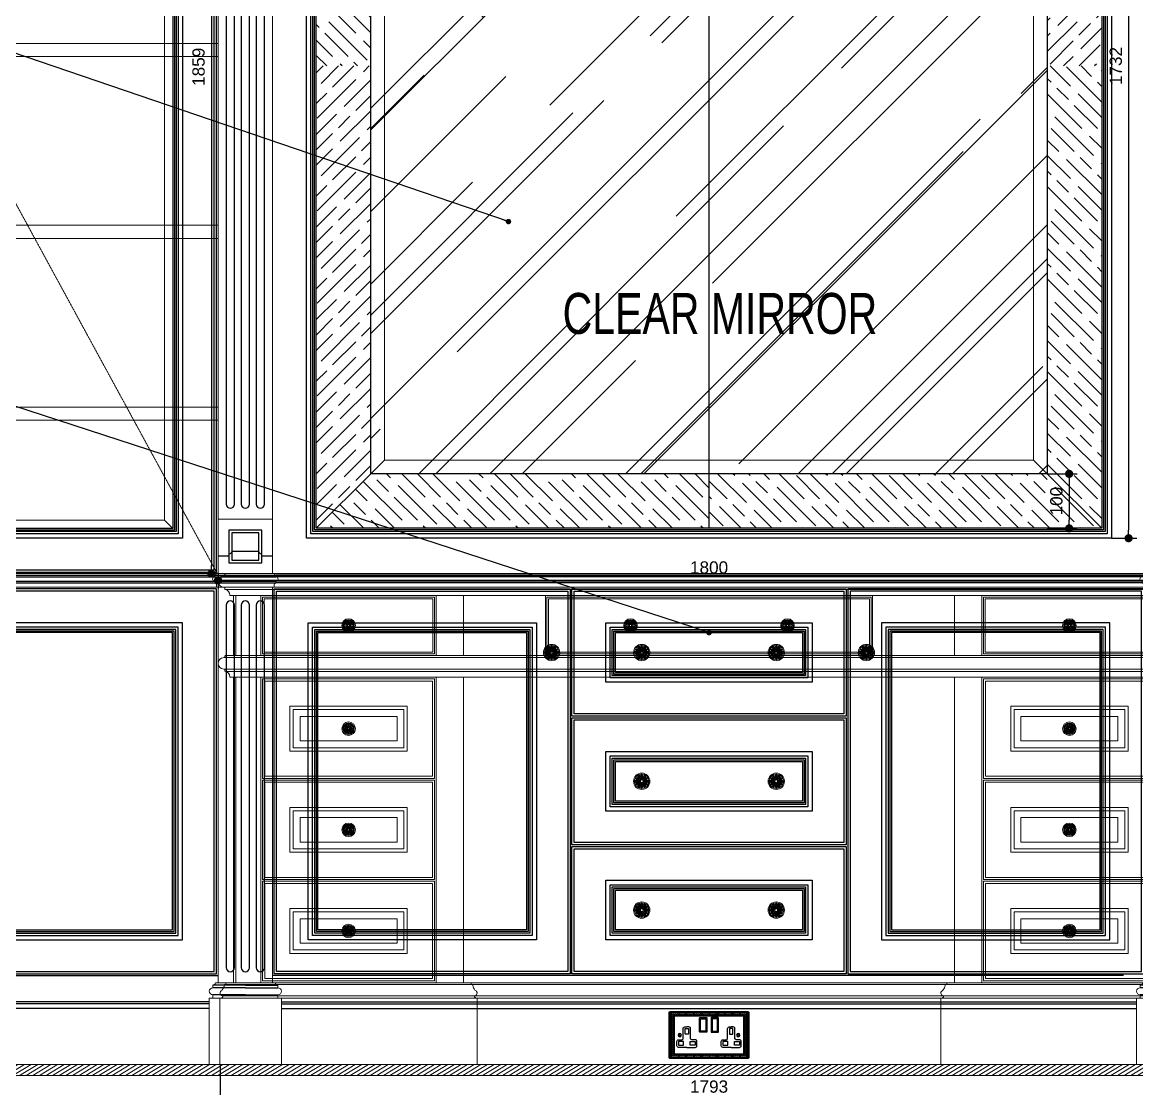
# Model space of a CAD drawing. Header units: inches. Extents: x 274057 to 444617, y 490067 to 635630.
# Drawn here: x 343790 to 345833, y 516355 to 518310 of the extents above; entities that cross this region are included whole.
import ezdxf

# ---------------------------------------------------------------- set-up
doc = ezdxf.new("R2010")
doc.units = ezdxf.units.IN
doc.header["$MEASUREMENT"] = 0
doc.linetypes.add('HIDDEN', pattern=[0.375, 0.25, -0.125])
for name, color, linetype, lineweight in [('Bronze', 40, 'Continuous', 0), ('CQ Furniture', 190, 'Continuous', 0), ('CQ Gypsum Hatch', 8, 'Continuous', 20), ('CQ Section Flooring fin.', 6, 'Continuous', 0), ('Glass', 4, 'Continuous', 0), ('WOOD-HID', 8, 'HIDDEN', 18)]:
    doc.layers.add(name, color=color, linetype=linetype, lineweight=lineweight)
for name, color, linetype in [('CQ Grg Gypsum', 41, 'Continuous'), ('CQ Sheet text', 3, 'Continuous'), ('CQ wall section', 5, 'Continuous'), ('CQ_callout', 34, 'Continuous'), ('FURNITURE', 252, 'Continuous'), ('Layer7', 8, 'Continuous'), ('WOOD', 23, 'Continuous'), ('WOOD 01', 34, 'Continuous'), ('WOOD 02', 32, 'Continuous'), ('Wood SECT', 1, 'Continuous')]:
    doc.layers.add(name, color=color, linetype=linetype)
doc.styles.add('DIM 50', font='romans.shx', dxfattribs={"width": 0.75, "height": 100})
doc.styles.get("Standard").update_dxf_attribs({"font": 'arial.ttf'})
doc.dimstyles.new('chester 15', dxfattribs={"dimscale": 0.15, "dimtxt": 150, "dimasz": 100, "dimexe": 100, "dimexo": 0, "dimgap": 80, "dimtad": 1, "dimdec": 0, "dimzin": 0, "dimdsep": 46, "dimtxsty": 'Standard', "dimblk": 'DOT', "dimcen": 100, "dimclrd": 1, "dimclre": 1, "dimclrt": 3, "dimadec": 0, "dimazin": 0, "dimtfac": 1, "dimtdec": 0, "dimtofl": 0, "dimtmove": 0, "dimatfit": 3, "dimfxl": 1, "dimtolj": 1, "dimtzin": 0, "dimlwd": -1, "dimarcsym": 0})
doc.dimstyles.get("Standard").update_dxf_attribs({"dimtxt": 0.18, "dimasz": 0.18, "dimexe": 0.18, "dimexo": 0.0625, "dimgap": 0.09, "dimtad": 0, "dimtih": 1, "dimtoh": 1, "dimdec": 4, "dimzin": 0, "dimdsep": 46, "dimtxsty": 'Standard', "dimcen": 0.09, "dimadec": 0, "dimazin": 0, "dimtfac": 1, "dimtdec": 4, "dimtofl": 0, "dimtmove": 0, "dimatfit": 3, "dimfxl": 1, "dimtolj": 1, "dimtzin": 0, "dimarcsym": 0})
pattern_1 = [(225, (328237.113, 507725.9), (-42.4264, 42.4264), [100, -20]), (225, (328237.113, 507754.185), (-42.4264, 42.4264), [60, -15, 30, -15]), (225, (328244.184, 507789.54), (-42.4264, 42.4264), [100, -20])]
pattern_2 = [(135, (2e-10, 5392.345), (42.426407, 42.426407), [100, -20]), (135, (28.284, 5392.345), (42.426407, 42.426407), [60, -15, 30, -15]), (135, (63.64, 5385.274), (42.426407, 42.426407), [100, -20])]

# ---------------------------------------------------------------- blocks, each defined once
blk = doc.blocks.new('ff15 section A and B')
at = {"layer": 'CQ Gypsum Hatch'}
h = blk.add_hatch(dxfattribs=at)
h.set_pattern_fill('ANSI31', color=256, scale=50, angle=-13.971423)
h.paths.add_polyline_path([(341657.8, 516379.3), (348220.8, 516379.3), (348220.8, 516399.3), (341657.8, 516399.3)])
at = {"layer": 'CQ Section Flooring fin.'}
for p, q in [((348877.5, 516399.3, 0), (341275.4, 516399.3, 0)), ((348877.5, 516379.3, 0), (341275.4, 516379.3, 0))]:
    blk.add_line(p, q, dxfattribs=at)
blk = doc.blocks.new('pilaster wardrobe')
at = {"layer": 'WOOD', "lineweight": 0}
blk.add_line((3399.1, -8726.1, 0), (3333.1, -8726.1, 0), dxfattribs=at)
blk.add_line((3399.1, -8726.1, 0), (3333.1, -8726.1, 0), dxfattribs=at)
at = {"layer": 'WOOD 01', "lineweight": 0, "ltscale": 500}
blk.add_line((3399.1, -8726.1, 0), (3465.1, -8726.1, 0), dxfattribs=at)
at = {"layer": 'WOOD 01', "lineweight": 0, "ltscale": 500, "elevation": 0}
blk.add_lwpolyline([(3349.1, -7847.5), (3349.1, -6067.5), (3449.1, -6067.5), (3449.1, -7847.5), (3349.1, -7847.5)], dxfattribs=at)
for points in [[(3349.1, -7947.5), (3449.1, -7947.5), (3449.1, -7847.5), (3349.1, -7847.5)], [(3349.1, -7972.5), (3449.1, -7972.5), (3449.1, -8697.5), (3349.1, -8697.5)], [(3333.1, -8726.1), (3465.1, -8726.1), (3465.1, -8847.5), (3333.1, -8847.5)]]:
    blk.add_lwpolyline(points, close=True, dxfattribs=at)
for points in [[(3349.1, -7947.5), (3346.1, -7947.5, -0.414214), (3343.1, -7950.5), (3343.1, -7953.5, 1), (3343.1, -7961.5), (3343.1, -7964.5, -0.414214), (3346.1, -7967.5), (3346.1, -7972.5), (3399.1, -7972.5)], [(3449.1, -7947.5), (3452.1, -7947.5, 0.414214), (3455.1, -7950.5), (3455.1, -7953.5, -1), (3455.1, -7961.5), (3455.1, -7964.5, 0.414214), (3452.1, -7967.5), (3452.1, -7972.5), (3399.1, -7972.5)], [(3349.1, -8697.5), (3344.1, -8697.5, -0.414214), (3339.4, -8702.2), (3339.4, -8707, 1), (3339.4, -8719.6), (3339.3, -8726.1)], [(3449.1, -8697.5), (3454.1, -8697.5, 0.414214), (3458.8, -8702.2), (3458.8, -8707, -1), (3458.8, -8719.6), (3458.9, -8726.1)]]:
    blk.add_lwpolyline(points, format="xyb", dxfattribs=at)
at = {"layer": 'WOOD 02', "color": 8, "ltscale": 100}
for p, q in [((3343.1, -7950.5, 0), (3455.1, -7950.5, 0)), ((3343.1, -7953.5, 0), (3455.1, -7953.5, 0)), ((3343.1, -7961.5, 0), (3455.1, -7961.5, 0)), ((3343.1, -7964.5, 0), (3455.1, -7964.5, 0)), ((3399.1, -8702.2, 0), (3339.4, -8702.2, 0)), ((3399.1, -8702.2, 0), (3458.8, -8702.2, 0)), ((3399.1, -8707, 0), (3339.4, -8707, 0)), ((3399.1, -8719.6, 0), (3339.4, -8719.6, 0)), ((3399.1, -8707, 0), (3458.8, -8707, 0)), ((3399.1, -8719.6, 0), (3458.8, -8719.6, 0))]:
    blk.add_line(p, q, dxfattribs=at)
at = {"layer": 'WOOD 02', "color": 8, "ltscale": 100, "elevation": 0}
for points in [[(3364.1, -6105), (3364.1, -7820, 1), (3379.1, -7820), (3379.1, -6105, 1)], [(3391.6, -6105), (3391.6, -7820, 1), (3406.6, -7820), (3406.6, -6105, 1)], [(3419.1, -6105), (3419.1, -7820, 1), (3434.1, -7820), (3434.1, -6105, 1)], [(3364.1, -8005), (3364.1, -8670, 1), (3379.1, -8670), (3379.1, -8005, 1)], [(3391.6, -8005), (3391.6, -8670, 1), (3406.6, -8670), (3406.6, -8005, 1)], [(3419.1, -8005), (3419.1, -8670, 1), (3434.1, -8670), (3434.1, -8005, 1)]]:
    blk.add_lwpolyline(points, format="xyb", close=True, dxfattribs=at)
for points in [[(3369.1, -7927.5), (3429.1, -7927.5), (3429.1, -7867.5), (3369.1, -7867.5)], [(3374.1, -7922.5), (3424.1, -7922.5), (3424.1, -7872.5), (3374.1, -7872.5)]]:
    blk.add_lwpolyline(points, close=True, dxfattribs=at)
at = {"layer": 'Wood SECT', "elevation": 0}
blk.add_lwpolyline([(3449.1, -7915.6), (3429.1, -7915.6), (3429.1, -7911.6, -0.414214), (3424.1, -7906.6), (3399.1, -7906.6), (3374.1, -7906.6, -0.414214), (3369.1, -7911.6), (3369.1, -7915.6), (3349.1, -7915.6)], format="xyb", dxfattribs=at)
blk = doc.blocks.new('EMPIREFLOW')
at = {"layer": 'Bronze', "lineweight": 0, "ltscale": 750}
for p, q in [((163745, -58403), (163656, -58249)), ((163789, -58404), (163806, -58248)), ((163823, -58404), (163806, -58248)), ((163867, -58403), (163956, -58249)), ((163684, -58508), (163506, -58508)), ((163713, -58475), (163581, -58378)), ((163730, -58444), (163581, -58378)), ((163707, -58546), (163581, -58638)), ((163724, -58575), (163581, -58638)), ((163745, -58614), (163656, -58768)), ((163788, -58606), (163806, -58768)), ((163824, -58606), (163806, -58768)), ((163867, -58614), (163956, -58768)), ((163881, -58444), (164031, -58378)), ((163888, -58575), (164031, -58638)), ((163899, -58475), (164031, -58378)), ((163905, -58546), (164031, -58638)), ((163928, -58508), (164106, -58508))]:
    blk.add_line(p, q, dxfattribs=at)
for radius in [340, 300, 60]:
    blk.add_circle((163806, -58508), radius, dxfattribs=at)
for centre, radius, start, end in [((163594, -58118), 246, 258.7832, 282.2077), ((163361, -58520), 246, 17.7923, 41.2168), ((163807, -58318), 166, 155.4346, 193.944), ((163652, -58475), 118, 37.9892, 93.1077), ((163640, -58414), 166, 46.056, 84.5654), ((163854, -58358), 118, 146.8923, 202.0108), ((163573, -58129), 246, 317.7923, 341.2168), ((163857, -58368), 102, 141.6299, 195.9864), ((163703, -58231), 105, 315.2234, 350.3888), ((164038, -58129), 246, 198.7832, 222.2077), ((163909, -58231), 105, 189.6112, 224.7766), ((163754, -58368), 102, 344.0136, 38.3701), ((163971, -58414), 166, 95.4346, 133.944), ((163758, -58358), 118, 337.9892, 33.1077), ((163960, -58475), 118, 86.8923, 142.0108), ((163805, -58318), 166, 346.056, 24.5654), ((164018, -58118), 246, 257.7923, 281.2168), ((164250, -58520), 246, 138.7832, 162.2077), ((163641, -58605), 166, 106.056, 144.5654), ((163641, -58412), 166, 215.4346, 253.944), ((163361, -58497), 246, 318.7832, 342.2077), ((163594, -58899), 246, 77.7923, 101.2168), ((163514, -58459), 105, 15.2234, 50.3888), ((163617, -58280), 105, 249.6112, 284.7766), ((163514, -58558), 105, 309.6112, 344.7766), ((163617, -58736), 105, 75.2234, 110.3888), ((163700, -58392), 118, 206.8923, 262.0108), ((163700, -58625), 118, 97.9892, 153.1077), ((163710, -58394), 102, 201.6299, 255.9777), ((163710, -58623), 102, 104.0136, 158.3701), ((163807, -58699), 166, 166.056, 204.5654), ((163659, -58483), 102, 44.0223, 98.3701), ((163659, -58534), 102, 261.6299, 315.9777), ((163652, -58542), 118, 266.8923, 322.0108), ((163640, -58603), 166, 275.4346, 313.944), ((163676, -58508), 48.7, 308.3219, 42.0117), ((163742, -58621), 48.7, 17.9883, 111.6781), ((163741, -58397), 48.7, 257.9883, 351.6781), ((163854, -58658), 118, 157.9892, 213.1077), ((163857, -58649), 102, 164.0136, 218.3701), ((163573, -58887), 246, 18.7832, 42.2077), ((163703, -58786), 105, 9.6112, 44.7766), ((163909, -58786), 105, 135.2234, 170.3888), ((164038, -58887), 246, 137.7923, 161.2168), ((163871, -58397), 48.7, 188.3219, 282.0117), ((163870, -58621), 48.7, 68.3219, 162.0117), ((163754, -58649), 102, 321.6299, 15.9864), ((163758, -58658), 118, 326.8923, 22.0108), ((163971, -58603), 166, 226.056, 264.5654), ((163960, -58542), 118, 217.9892, 273.1077), ((163953, -58483), 102, 81.6299, 135.9777), ((163953, -58534), 102, 224.0223, 278.3701), ((163935, -58508), 48.7, 137.9883, 231.6781), ((163902, -58394), 102, 284.0223, 338.3701), ((163902, -58623), 102, 21.6299, 75.9864), ((163912, -58392), 118, 277.9892, 333.1077), ((163912, -58625), 118, 26.8923, 82.0108), ((163805, -58699), 166, 335.4346, 13.944), ((164018, -58899), 246, 78.7832, 102.2077), ((163995, -58280), 105, 255.2234, 290.3888), ((163995, -58736), 105, 69.6112, 104.7766), ((164098, -58459), 105, 129.6112, 164.7766), ((164098, -58558), 105, 195.2234, 230.3888), ((163971, -58605), 166, 35.4346, 73.944), ((163971, -58412), 166, 286.056, 324.5654), ((164250, -58497), 246, 197.7923, 221.2168)]:
    blk.add_arc(centre, radius, start, end, dxfattribs=at)
for centre, major_axis, ratio, start_param, end_param in [((163745, -58403), (73, -126), 0.152208, 1.934961, 4.348282), ((163745, -58403), (-15.9, 27.7), 0.480975, 7.904841, 10.945558), ((163867, -58614), (15.9, -27.7), 0.480975, 7.904841, 10.945558), ((163867, -58614), (-73, 126), 0.152208, 1.934961, 4.348282), ((163928, -58508), (31.9, 0), 0.480975, 7.904841, 10.945558), ((163928, -58508), (-146, 0), 0.152208, 1.934961, 4.348282)]:
    blk.add_ellipse(centre, major_axis=major_axis, ratio=ratio, start_param=start_param, end_param=end_param, dxfattribs=at)
at = {"layer": 'Bronze', "lineweight": 0, "ltscale": 750, "extrusion": (0, 0, -1)}
for centre, major_axis, ratio, start_param, end_param in [((163867, -58403), (-73, -126), 0.152208, 1.934961, 4.348282), ((163684, -58508), (146, 0), 0.152208, 1.934961, 4.348282), ((163745, -58614), (73, 126), 0.152208, 1.934961, 4.348282), ((163684, -58508), (-31.9, 0), 0.480975, 7.904841, 10.945558), ((163745, -58614), (-15.9, -27.7), 0.480975, 7.904841, 10.945558), ((163867, -58403), (15.9, 27.7), 0.480975, 7.904841, 10.945558)]:
    blk.add_ellipse(centre, major_axis=major_axis, ratio=ratio, start_param=start_param, end_param=end_param, dxfattribs=at)
blk = doc.blocks.new('FF-15 Cabinet elev A Rev')
at = {"layer": 'Glass'}
h = blk.add_hatch(dxfattribs=at)
h.set_pattern_fill('AR-RROOF', color=256, scale=200, angle=45)
h.set_pattern_definition([(45, (2e-10, 5392.35), (169.70563, 452.54834), [3000, -400, 1000, -200]), (45, (117.38, 5651.15), (-329.51176, 46.66905), [600, -66, 1200, -150]), (45, (-49.5, 5583.26), (640.638744, 830.14336), [1600, -280, 800, -200])])
h.paths.add_polyline_path([(332569.3, 510722.7), (333809.3, 510722.7), (333809.3, 509227.2), (332569.3, 509227.2)])
at = {"layer": 'Layer7'}
h = blk.add_hatch(dxfattribs=at)
h.set_pattern_fill('GOST_WOOD', color=256, scale=10, angle=45)
h.set_pattern_definition([(135, (328237.113, 507725.9), (42.4264, 42.4264), [100, -20]), (135, (328265.4, 507725.9), (42.4264, 42.4264), [60, -15, 30, -15]), (135, (328300.753, 507718.83), (42.4264, 42.4264), [100, -20])])
h.paths.add_polyline_path([(332569.3, 510722.7), (332469.3, 510822.7), (332469.3, 509975), (332569.3, 509975)])
h = blk.add_hatch(dxfattribs=at)
h.set_pattern_fill('GOST_WOOD', color=256, scale=10, angle=135)
h.set_pattern_definition(pattern_1)
h.paths.add_polyline_path([(333909.3, 510822.7), (333909.3, 510822.7), (333809.3, 510722.7), (333809.3, 509975), (333909.3, 509975)])
h = blk.add_hatch(dxfattribs=at)
h.set_pattern_fill('GOST_WOOD', color=256, scale=10, angle=135)
h.set_pattern_definition(pattern_1)
h.paths.add_polyline_path([(332469.3, 509127.2), (332569.3, 509227.2), (332569.3, 509975), (332469.3, 509975)])
h = blk.add_hatch(dxfattribs=at)
h.set_pattern_fill('GOST_WOOD', color=256, scale=10, angle=45)
h.set_pattern_definition(pattern_2)
h.paths.add_polyline_path([(333909.3, 509127.2), (333809.3, 509227.2), (333809.3, 509975), (333909.3, 509975)])
h = blk.add_hatch(dxfattribs=at)
h.set_pattern_fill('GOST_WOOD', color=256, scale=10, angle=45)
h.set_pattern_definition([(135, (328237.113, 507426.95), (42.4264, 42.4264), [100, -20]), (135, (328265.4, 507426.95), (42.4264, 42.4264), [60, -15, 30, -15]), (135, (328300.753, 507419.88), (42.4264, 42.4264), [100, -20])])
h.paths.add_polyline_path([(333189.3, 509127.2), (332469.3, 509127.2), (332469.3, 509127.2), (332569.3, 509227.2), (333189.3, 509227.2)])
h = blk.add_hatch(dxfattribs=at)
h.set_pattern_fill('GOST_WOOD', color=256, scale=10, angle=45)
h.set_pattern_definition(pattern_2)
h.paths.add_polyline_path([(333909.3, 509127.2), (333189.3, 509127.2), (333189.3, 509227.2), (333809.3, 509227.2)])
at = {"color": 8}
for p, q in [((331280.7, 509041.1, 0), (332283.6, 509041.1, 0)), ((331280.9, 509038.1, 0), (332283.3, 509038.1, 0)), ((331280.9, 509030.1, 0), (332283.3, 509030.1, 0)), ((331280.9, 509027.1, 0), (332283.3, 509027.1, 0)), ((333983.6, 509041.1, 0), (332395, 509041.1, 0)), ((333983.3, 509038.1, 0), (332395.3, 509038.1, 0)), ((333983.3, 509030.1, 0), (332395.3, 509030.1, 0)), ((333983.3, 509027.1, 0), (332395.3, 509027.1, 0))]:
    blk.add_line(p, q, dxfattribs=at)
at = {"layer": 'Glass'}
for p, q in [((332594.3, 509252.2, 0), (332569.3, 509227.2, 0)), ((333784.3, 509252.2, 0), (333809.3, 509227.2, 0)), ((332191.3, 509142.1, 0), (332206.3, 509127.1, 0))]:
    blk.add_line(p, q, dxfattribs=at)
at = {"layer": 'Glass', "elevation": 0}
for points in [[(331878.6, 510804.7), (332191.3, 510804.7), (332191.3, 509142.1), (331878.6, 509142.1)], [(332594.3, 510697.7), (333784.3, 510697.7), (333784.3, 509252.2), (332594.3, 509252.2)]]:
    blk.add_lwpolyline(points, close=True, dxfattribs=at)
at = {"layer": 'WOOD', "color": 8}
for p, q in [((333189.3, 510822.7, 0), (333189.3, 509127.2, 0)), ((332569.3, 509227.2, 0), (332469.3, 509127.2, 0)), ((333809.3, 509227.2, 0), (333909.3, 509127.2, 0))]:
    blk.add_line(p, q, dxfattribs=at)
at = {"layer": 'WOOD 01', "lineweight": 0}
for p, q in [((331277.9, 509044.1, 0), (332286.3, 509044.1, 0)), ((333986.3, 509044.1, 0), (332392.3, 509044.1, 0)), ((331277.9, 509019.1, 0), (332286.3, 509019.1, 0)), ((333986.3, 509019.1, 0), (332392.3, 509019.1, 0))]:
    blk.add_line(p, q, dxfattribs=at)
at = {"layer": 'WOOD 01'}
for p, q in [((331274.9, 508307.6, 0), (332289.3, 508307.6, 0)), ((333949.3, 508307.6, 0), (332389.3, 508307.6, 0))]:
    blk.add_line(p, q, dxfattribs=at)
at = {"layer": 'WOOD 01', "ltscale": 1000}
for p, q in [((332273.3, 508259.1, 0), (331290.9, 508259.1, -0.1)), ((332273.3, 508255.1, 0), (331290.9, 508255.1, -0.1)), ((332405.3, 508259.1, 0), (333973.3, 508259.1, -0.1)), ((332405.3, 508255.1, 0), (333973.3, 508255.1, -0.1)), ((332273.3, 508247, 0), (331290.9, 508247, -0.1)), ((332405.3, 508247, 0), (333973.3, 508247, -0.1))]:
    blk.add_line(p, q, dxfattribs=at)
at = {"layer": 'WOOD 01', "elevation": 0}
for points in [[(332286.3, 510899.7), (331783.6, 510899.7), (331783.6, 509047.1), (332286.3, 509047.1)], [(332282.3, 510895.7), (331787.6, 510895.7), (331787.6, 509051.1), (332282.3, 509051.1)], [(331845.6, 510837.7), (332224.3, 510837.7), (332224.3, 509109.1), (331845.6, 509109.1)], [(331853.6, 510829.7), (332216.3, 510829.7), (332216.3, 509117.1), (331853.6, 509117.1)], [(331857.6, 510825.7), (332212.3, 510825.7), (332212.3, 509121.1), (331857.6, 509121.1)], [(331860.6, 510822.7), (332209.3, 510822.7), (332209.3, 509124.1), (331860.6, 509124.1)], [(332451.3, 510840.7), (333927.3, 510840.7), (333927.3, 509109.2), (332451.3, 509109.2)], [(332459.3, 510832.7), (333919.3, 510832.7), (333919.3, 509117.2), (332459.3, 509117.2)], [(332463.3, 510828.7), (333915.3, 510828.7), (333915.3, 509121.2), (332463.3, 509121.2)], [(332466.3, 510825.7), (333912.3, 510825.7), (333912.3, 509124.2), (332466.3, 509124.2)], [(332469.3, 510822.7), (333909.3, 510822.7), (333909.3, 509127.2), (332469.3, 509127.2)], [(331863.6, 510819.7), (332206.3, 510819.7), (332206.3, 509127.1), (331863.6, 509127.1)], [(332569.3, 510722.7), (333809.3, 510722.7), (333809.3, 509227.2), (332569.3, 509227.2)], [(332286.3, 509016.1), (331783.6, 509016.1), (331783.6, 508310.6), (332286.3, 508310.6)], [(332282.2, 509012), (331787.7, 509012), (331787.7, 508314.7), (332282.2, 508314.7)], [(332392.3, 509016.1), (332935, 509016.1), (332935, 508310.6), (332392.3, 508310.6)], [(332396.4, 509012), (332930.8, 509012), (332930.8, 508314.7), (332396.4, 508314.7)], [(332938, 509016.1), (333440.6, 509016.1), (333440.6, 508782.9), (332938, 508782.9)], [(332942.1, 509012), (333436.5, 509012), (333436.5, 508787.1), (332942.1, 508787.1)], [(333986.3, 509016.1), (333443.6, 509016.1), (333443.6, 508310.6), (333986.3, 508310.6)], [(333982.2, 509012), (333447.8, 509012), (333447.8, 508314.7), (333982.2, 508314.7)], [(332224.3, 508954.1), (331845.6, 508954.1), (331845.6, 508372.6), (332224.3, 508372.6)], [(332216.3, 508946.1), (331853.6, 508946.1), (331853.6, 508380.6), (332216.3, 508380.6)], [(332212.1, 508941.9), (331857.8, 508941.9), (331857.8, 508384.8), (332212.1, 508384.8)], [(332454.3, 508954.1), (332873, 508954.1), (332873, 508372.6), (332454.3, 508372.6)], [(332462.3, 508946.1), (332865, 508946.1), (332865, 508380.6), (332462.3, 508380.6)], [(332466.5, 508941.9), (332860.8, 508941.9), (332860.8, 508384.8), (332466.5, 508384.8)], [(333000, 508954.1), (333378.6, 508954.1), (333378.6, 508844.9), (333000, 508844.9)], [(333008, 508946.1), (333370.6, 508946.1), (333370.6, 508852.9), (333008, 508852.9)], [(333012.1, 508941.9), (333366.5, 508941.9), (333366.5, 508857.1), (333012.1, 508857.1)], [(333924.3, 508954.1), (333505.6, 508954.1), (333505.6, 508372.6), (333924.3, 508372.6)], [(333916.3, 508946.1), (333513.6, 508946.1), (333513.6, 508380.6), (333916.3, 508380.6)], [(333912.1, 508941.9), (333517.8, 508941.9), (333517.8, 508384.8), (333912.1, 508384.8)], [(332209.1, 508938.9), (331860.8, 508938.9), (331860.8, 508387.8), (332209.1, 508387.8)], [(332206.1, 508935.9), (331863.8, 508935.9), (331863.8, 508390.8), (332206.1, 508390.8)], [(332469.5, 508938.9), (332857.8, 508938.9), (332857.8, 508387.8), (332469.5, 508387.8)], [(332472.5, 508935.9), (332854.8, 508935.9), (332854.8, 508390.8), (332472.5, 508390.8)], [(333015.1, 508938.9), (333363.5, 508938.9), (333363.5, 508860.1), (333015.1, 508860.1)], [(333018.1, 508935.9), (333360.5, 508935.9), (333360.5, 508863.1), (333018.1, 508863.1)], [(333909.1, 508938.9), (333520.8, 508938.9), (333520.8, 508387.8), (333909.1, 508387.8)], [(333906.1, 508935.9), (333523.8, 508935.9), (333523.8, 508390.8), (333906.1, 508390.8)], [(332938, 508779.9), (333440.6, 508779.9), (333440.6, 508546.8), (332938, 508546.8)], [(332942.1, 508775.8), (333436.5, 508775.8), (333436.5, 508550.9), (332942.1, 508550.9)], [(333000, 508717.9), (333378.6, 508717.9), (333378.6, 508608.8), (333000, 508608.8)], [(333008, 508709.9), (333370.6, 508709.9), (333370.6, 508616.8), (333008, 508616.8)], [(333012.1, 508705.8), (333366.5, 508705.8), (333366.5, 508621), (333012.1, 508621)], [(333015.1, 508702.8), (333363.5, 508702.8), (333363.5, 508624), (333015.1, 508624)], [(333018.1, 508699.8), (333360.5, 508699.8), (333360.5, 508627), (333018.1, 508627)], [(332938, 508543.8), (333440.6, 508543.8), (333440.6, 508310.6), (332938, 508310.6)], [(332942.1, 508539.7), (333436.5, 508539.7), (333436.5, 508314.7), (332942.1, 508314.7)], [(333000, 508481.8), (333378.6, 508481.8), (333378.6, 508372.6), (333000, 508372.6)], [(333008, 508473.8), (333370.6, 508473.8), (333370.6, 508380.6), (333008, 508380.6)], [(333012.1, 508469.6), (333366.5, 508469.6), (333366.5, 508384.8), (333012.1, 508384.8)], [(333015.1, 508466.6), (333363.5, 508466.6), (333363.5, 508387.8), (333015.1, 508387.8)], [(333018.1, 508463.6), (333360.5, 508463.6), (333360.5, 508390.8), (333018.1, 508390.8)]]:
    blk.add_lwpolyline(points, close=True, dxfattribs=at)
at = {"layer": 'WOOD-HID', "lineweight": 0}
blk.add_line((331277.9, 510899.7, 0), (332286.3, 509047.1, 0), dxfattribs=at)
for points, elevation in [([(331274.9, 510016.1), (332289.3, 510016.1), (332289.3, 509992.1), (331274.9, 509992.1)], 0.1), ([(331274.9, 509682.8), (332289.3, 509682.8), (332289.3, 509658.8), (331274.9, 509658.8)], 0), ([(331274.9, 509349.4), (332289.3, 509349.4), (332289.3, 509325.4), (331274.9, 509325.4)], 0)]:
    blk.add_lwpolyline(points, close=True, dxfattribs=dict(at, elevation=elevation))
at = {"layer": 'FURNITURE', "lineweight": 0, "yscale": 0.0441, "zscale": 0.0441}
for p, xscale in [((340124.7, 511479.7, 0), -0.0441), ((340289.8, 511479.7, 0), -0.0441), ((326088.8, 511479.7, 0), 0.0441), ((326254, 511479.7, 0), 0.0441), ((340289.8, 511243.6, 0), -0.0441), ((326088.8, 511243.6, 0), 0.0441), ((340289.8, 511007.4, 0), -0.0441), ((326088.8, 511007.4, 0), 0.0441)]:
    blk.add_blockref('EMPIREFLOW', p, dxfattribs=dict(at, xscale=xscale))
at = {"layer": 'WOOD', "color": 0, "yscale": 0.9999857733061659, "zscale": 0.9999857733061659}
for p, xscale in [((328940.3, 516991.5, 0), 0.9999857733061659), ((337438.3, 516991.5, 0), -0.9999857733061659)]:
    blk.add_blockref('pilaster wardrobe', p, dxfattribs=dict(at, xscale=xscale))
at = {"layer": 'CQ Sheet text', "ltscale": 500, "insert": (332898, 509558.7, 0), "char_height": 75, "width": 622.714, "attachment_point": 1, "style": 'DIM 50'}
blk.add_mtext('\\pxqc;{\\fCityBlueprint|b0|i0|c0|p0;CLEAR MIRROR}', dxfattribs=at)
blk = doc.blocks.new('Wandsworth double socket')
at = {"layer": 'Layer7', "color": 1}
for p, q in [((4826.8, 1707.7), (4831.8, 1711)), ((4938.2, 1711.8), (4935, 1706.7))]:
    blk.add_line(p, q, dxfattribs=at)
for points in [[(4812, 1666.4), (4954, 1666.4, 0.414214), (4956, 1668.4), (4956, 1750.4, 0.414214), (4954, 1752.4), (4812, 1752.4, 0.414214), (4810, 1750.4), (4810, 1668.4, 0.414214)], [(4819, 1745.9), (4947, 1745.9, -0.414214), (4949, 1743.9), (4949, 1674.9, -0.414214), (4947, 1672.9), (4819, 1672.9, -0.414214), (4817, 1674.9), (4817, 1743.9, -0.414214)], [(4866.7, 1741.4), (4878.1, 1741.4, -0.414214), (4879.1, 1740.4), (4879.1, 1715.6, -0.414214), (4878.1, 1714.6), (4866.7, 1714.6, -0.414214), (4865.7, 1715.6), (4865.7, 1740.4, -0.414214)], [(4899.3, 1741.4), (4887.8, 1741.4, 0.414214), (4886.8, 1740.4), (4886.8, 1715.6, 0.414214), (4887.8, 1714.6), (4899.3, 1714.6, 0.414214), (4900.3, 1715.6), (4900.3, 1740.4, 0.414214)]]:
    blk.add_lwpolyline(points, format="xyb", close=True, dxfattribs=at)
for points in [[(4812, 1668.4), (4954, 1668.4), (4954, 1750.4), (4812, 1750.4)], [(4819, 1743.9), (4947, 1743.9), (4947, 1674.9), (4819, 1674.9)], [(4867.7, 1739.4), (4877.1, 1739.4), (4877.1, 1716.6), (4867.7, 1716.6)], [(4898.3, 1739.4), (4888.8, 1739.4), (4888.8, 1716.6), (4898.3, 1716.6)], [(4839.1, 1721.7), (4845.6, 1721.7), (4845.6, 1711.2), (4839.1, 1711.2)], [(4926.9, 1721.7), (4920.3, 1721.7), (4920.3, 1711.2), (4926.9, 1711.2)], [(4827.2, 1697.6), (4827.2, 1691), (4836.1, 1691), (4836.1, 1697.6)], [(4857.4, 1697.6), (4857.4, 1691), (4848.6, 1691), (4848.6, 1697.6)], [(4908.5, 1697.6), (4908.5, 1691), (4917.4, 1691), (4917.4, 1697.6)], [(4938.7, 1697.6), (4938.7, 1691), (4929.8, 1691), (4929.8, 1697.6)]]:
    blk.add_lwpolyline(points, close=True, dxfattribs=at)
for points in [[(4842.3, 1686.7), (4827.1, 1686.7, -0.414214), (4824.1, 1689.7), (4824.1, 1697.7, -0.414214), (4827.1, 1700.7), (4832.6, 1700.7, 0.414214), (4835.6, 1703.7), (4835.6, 1721.4, -0.414214), (4838.6, 1724.4), (4842.3, 1724.4)], [(4842.3, 1686.7), (4857.6, 1686.7, 0.414214), (4860.6, 1689.7), (4860.6, 1697.7, 0.414214), (4857.6, 1700.7), (4852, 1700.7, -0.414214), (4849, 1703.7), (4849, 1721.4, 0.414214), (4846, 1724.4), (4842.3, 1724.4)], [(4923.6, 1686.7), (4908.3, 1686.7, -0.414214), (4905.3, 1689.7), (4905.3, 1697.7, -0.414214), (4908.3, 1700.7), (4913.9, 1700.7, 0.414214), (4916.9, 1703.7), (4916.9, 1721.4, -0.414214), (4919.9, 1724.4), (4923.6, 1724.4)], [(4923.6, 1686.7), (4938.8, 1686.7, 0.414214), (4941.8, 1689.7), (4941.8, 1697.7, 0.414214), (4938.8, 1700.7), (4933.3, 1700.7, -0.414214), (4930.3, 1703.7), (4930.3, 1721.4, 0.414214), (4927.3, 1724.4), (4923.6, 1724.4)]]:
    blk.add_lwpolyline(points, format="xyb", dxfattribs=at)
for centre, radius in [((4814.5, 1748.1), 1.74), ((4814.5, 1744.6), 1.74), ((4814.5, 1741.1), 1.74), ((4814.5, 1737.6), 1.74), ((4818, 1748.1), 1.74), ((4821.5, 1748.1), 1.74), ((4825, 1748.1), 1.74), ((4828.5, 1748.1), 1.74), ((4832, 1748.1), 1.74), ((4835.5, 1748.1), 1.74), ((4839, 1748.1), 1.74), ((4842.6, 1748.1), 1.74), ((4846.1, 1748.1), 1.74), ((4849.6, 1748.1), 1.74), ((4853.1, 1748.1), 1.74), ((4856.6, 1748.1), 1.74), ((4860.1, 1748.1), 1.74), ((4863.6, 1748.1), 1.74), ((4867.1, 1748.1), 1.74), ((4870.7, 1748.1), 1.74), ((4874.2, 1748.1), 1.74), ((4877.7, 1748.1), 1.74), ((4881.2, 1748.1), 1.74), ((4884.7, 1748.1), 1.74), ((4888.2, 1748.1), 1.74), ((4891.7, 1748.1), 1.74), ((4895.3, 1748.1), 1.74), ((4898.8, 1748.1), 1.74), ((4902.3, 1748.1), 1.74), ((4905.8, 1748.1), 1.74), ((4909.3, 1748.1), 1.74), ((4912.8, 1748.1), 1.74), ((4916.3, 1748.1), 1.74), ((4919.8, 1748.1), 1.74), ((4923.4, 1748.1), 1.74), ((4926.9, 1748.1), 1.74), ((4930.4, 1748.1), 1.74), ((4933.9, 1748.1), 1.74), ((4937.4, 1748.1), 1.74), ((4940.9, 1748.1), 1.74), ((4944.4, 1748.1), 1.74), ((4947.9, 1748.1), 1.74), ((4951.5, 1748.1), 1.74), ((4951.5, 1744.6), 1.74), ((4951.5, 1741.1), 1.74), ((4951.5, 1737.6), 1.74), ((4814.5, 1734.1), 1.74), ((4814.5, 1730.5), 1.74), ((4814.5, 1727), 1.74), ((4814.5, 1723.5), 1.74), ((4814.5, 1720), 1.74), ((4814.5, 1716.5), 1.74), ((4951.5, 1734.1), 1.74), ((4951.5, 1730.5), 1.74), ((4951.5, 1727), 1.74), ((4951.5, 1723.5), 1.74), ((4951.5, 1720), 1.74), ((4951.5, 1716.5), 1.74), ((4814.5, 1713), 1.74), ((4814.5, 1709.5), 1.74), ((4814.5, 1706), 1.74), ((4814.5, 1702.4), 1.74), ((4814.5, 1698.9), 1.74), ((4814.5, 1695.4), 1.74), ((4829.3, 1709.4), 3), ((4936.7, 1709.4), 3), ((4951.5, 1713), 1.74), ((4951.5, 1709.5), 1.74), ((4951.5, 1706), 1.74), ((4951.5, 1702.4), 1.74), ((4951.5, 1698.9), 1.74), ((4951.5, 1695.4), 1.74), ((4814.5, 1691.9), 1.74), ((4814.5, 1688.4), 1.74), ((4814.5, 1684.9), 1.74), ((4814.5, 1681.4), 1.74), ((4814.5, 1677.9), 1.74), ((4814.5, 1674.3), 1.74), ((4951.5, 1691.9), 1.74), ((4951.5, 1688.4), 1.74), ((4951.5, 1684.9), 1.74), ((4951.5, 1681.4), 1.74), ((4951.5, 1677.9), 1.74), ((4951.5, 1674.3), 1.74), ((4814.5, 1670.6), 1.74), ((4818, 1670.6), 1.74), ((4821.5, 1670.6), 1.74), ((4825, 1670.6), 1.74), ((4828.5, 1670.6), 1.74), ((4832, 1670.6), 1.74), ((4835.5, 1670.6), 1.74), ((4839, 1670.6), 1.74), ((4842.6, 1670.6), 1.74), ((4846.1, 1670.6), 1.74), ((4849.6, 1670.6), 1.74), ((4853.1, 1670.6), 1.74), ((4856.6, 1670.6), 1.74), ((4860.1, 1670.6), 1.74), ((4863.6, 1670.6), 1.74), ((4867.1, 1670.6), 1.74), ((4870.7, 1670.6), 1.74), ((4874.2, 1670.6), 1.74), ((4877.7, 1670.6), 1.74), ((4881.2, 1670.6), 1.74), ((4884.7, 1670.6), 1.74), ((4888.2, 1670.6), 1.74), ((4891.7, 1670.6), 1.74), ((4895.3, 1670.6), 1.74), ((4898.8, 1670.6), 1.74), ((4902.3, 1670.6), 1.74), ((4905.8, 1670.6), 1.74), ((4909.3, 1670.6), 1.74), ((4912.8, 1670.6), 1.74), ((4916.3, 1670.6), 1.74), ((4919.8, 1670.6), 1.74), ((4923.4, 1670.6), 1.74), ((4926.9, 1670.6), 1.74), ((4930.4, 1670.6), 1.74), ((4933.9, 1670.6), 1.74), ((4937.4, 1670.6), 1.74), ((4940.9, 1670.6), 1.74), ((4944.4, 1670.6), 1.74), ((4947.9, 1670.6), 1.74), ((4951.5, 1670.6), 1.74)]:
    blk.add_circle(centre, radius, dxfattribs=at)
blk = doc.blocks.new('bouton1')
at = {"color": 40, "lineweight": 0}
for radius in [19, 16, 2.5]:
    blk.add_circle((10930.9, -820.2), radius, dxfattribs=at)
for centre, start, end in [((10931.7, -803.3), 208.4037, 259.5963), ((10915.1, -826.1), 28.4037, 79.5963), ((10936.8, -804.4), 190.4037, 241.5963), ((10914, -821), 10.4037, 61.5963), ((10941.4, -807), 172.4037, 223.5963), ((10914.6, -815.7), 352.4037, 43.5963), ((10945, -810.9), 154.4037, 205.5963), ((10916.8, -810.9), 334.4037, 25.5963), ((10947.1, -815.7), 136.4037, 187.5963), ((10920.3, -807), 316.4037, 7.5963), ((10947.7, -821), 118.4037, 169.5963), ((10924.9, -804.4), 298.4037, 349.5963), ((10946.6, -826.1), 100.4037, 151.5963), ((10930.1, -803.3), 280.4037, 331.5963), ((10921.6, -834.3), 64.4037, 115.5963), ((10921.6, -806.1), 244.4037, 295.5963), ((10917.7, -830.7), 46.4037, 97.5963), ((10926.4, -803.9), 226.4037, 277.5963), ((10926.4, -836.4), 82.4037, 133.5963), ((10917.7, -809.6), 262.4037, 313.5963), ((10915.1, -814.2), 280.4037, 331.5963), ((10931.7, -837), 100.4037, 151.5963), ((10914, -819.4), 298.4037, 349.5963), ((10936.8, -835.9), 118.4037, 169.5963), ((10941.4, -833.3), 136.4037, 187.5963), ((10914.6, -824.6), 316.4037, 7.5963), ((10945, -829.4), 154.4037, 205.5963), ((10916.8, -829.4), 334.4037, 25.5963), ((10947.1, -824.6), 172.4037, 223.5963), ((10920.3, -833.3), 352.4037, 43.5963), ((10924.9, -835.9), 10.4037, 61.5963), ((10947.7, -819.4), 190.4037, 241.5963), ((10930.1, -837), 28.4037, 79.5963), ((10946.6, -814.2), 208.4037, 259.5963), ((10944, -830.7), 82.4037, 133.5963), ((10935.3, -803.9), 262.4037, 313.5963), ((10935.3, -836.4), 46.4037, 97.5963), ((10944, -809.6), 226.4037, 277.5963), ((10940.1, -834.3), 64.4037, 115.5963), ((10940.1, -806.1), 244.4037, 295.5963)]:
    blk.add_arc(centre, 15.6, start, end, dxfattribs=at)
blk = doc.blocks.new('Desk classic front')
at = {"color": 0, "lineweight": 0, "ltscale": 100}
for p, q in [((325069.5, 504709.5, 0), (325069.5, 504599.5, 0)), ((326804.3, 504709.5, 0), (326804.3, 504599.5, 0)), ((325069.5, 504559.5, 0), (325069.5, 503999.5, 0)), ((326804.3, 504559.5, 0), (326804.3, 503999.5, 0)), ((325486.9, 503999.5, 0), (325065.5, 503999.5, 0)), ((326386.9, 503999.5, 0), (326808.3, 503999.5, 0)), ((325500.9, 503996.5, 0), (325051.5, 503996.5, 0)), ((326372.9, 503996.5, 0), (326822.3, 503996.5, 0)), ((325511.9, 503970.9, 0), (325040.5, 503970.9, 0)), ((325507.1, 503975.6, 0), (325046.1, 503975.6, 0)), ((326361.9, 503970.9, 0), (326833.3, 503970.9, 0)), ((326366.7, 503975.6, 0), (326827.7, 503975.6, 0))]:
    blk.add_line(p, q, dxfattribs=at)
at = {"color": 8, "lineweight": 0, "ltscale": 100}
for p, q in [((325936.9, 503999.5, 0), (325500.9, 503999.5, 0)), ((325936.9, 503999.5, 0), (326372.9, 503999.5, 0)), ((325936.9, 503996.5, 0), (325503.6, 503996.5, 0)), ((325936.9, 503996.5, 0), (326370.2, 503996.5, 0)), ((325936.9, 503975.6, 0), (325507.1, 503975.6, 0)), ((325936.9, 503970.9, 0), (325511.9, 503970.9, 0)), ((325936.9, 503975.6, 0), (326366.7, 503975.6, 0)), ((325936.9, 503970.9, 0), (326361.9, 503970.9, 0)), ((325936.9, 503849.5, 0), (325511.9, 503849.5, 0)), ((325936.9, 503849.5, 0), (326361.9, 503849.5, 0))]:
    blk.add_line(p, q, dxfattribs=at)
at = {"color": 0, "lineweight": 0, "ltscale": 100, "elevation": 0}
for points in [[(325065.5, 504749.5), (325051.4, 504749.5, 0.414214), (325049.4, 504747.5), (325049.4, 504745.5), (325047.4, 504745.5, 1), (325047.4, 504724.5), (325049.4, 504724.5), (325049.4, 504721.4, 0.373903), (325050.3, 504720.4, -0.335901), (325058.4, 504710.5, 0.451555), (325059.4, 504709.5), (325065.5, 504709.5)], [(326808.3, 504749.5), (326822.4, 504749.5, -0.414214), (326824.4, 504747.5), (326824.4, 504745.5), (326826.4, 504745.5, -1), (326826.4, 504724.5), (326824.4, 504724.5), (326824.4, 504721.4, -0.373903), (326823.6, 504720.4, 0.335901), (326815.5, 504710.5, -0.451555), (326814.5, 504709.5), (326808.3, 504709.5)], [(325065.5, 504599.5), (325051.4, 504599.5, 0.414214), (325049.4, 504597.5), (325049.4, 504595.5), (325047.4, 504595.5, 1), (325047.4, 504574.5), (325049.4, 504574.5), (325049.4, 504571.4, 0.373903), (325050.3, 504570.4, -0.335901), (325058.4, 504560.5, 0.451555), (325059.4, 504559.5), (325065.5, 504559.5)], [(326808.3, 504599.5), (326822.4, 504599.5, -0.414214), (326824.4, 504597.5), (326824.4, 504595.5), (326826.4, 504595.5, -1), (326826.4, 504574.5), (326824.4, 504574.5), (326824.4, 504571.4, -0.373903), (326823.6, 504570.4, 0.335901), (326815.5, 504560.5, -0.451555), (326814.5, 504559.5), (326808.3, 504559.5)], [(325065.5, 503999.5), (325051.5, 503999.5), (325051.5, 503996.5), (325048.5, 503996.5, -0.143021), (325046, 503988.1, -0.080702), (325042.7, 503984.4, 0.808897), (325046.1, 503975.7, -0.367577), (325040.5, 503970.9), (325040.5, 503849.5), (325065.5, 503849.5), (325486.9, 503849.5), (325511.9, 503849.5), (325511.9, 503970.9, -0.367577), (325506.3, 503975.7, 0.808897), (325509.8, 503984.4, -0.080702), (325506.4, 503988.1, -0.143021), (325503.9, 503996.5), (325500.9, 503996.5), (325500.9, 503999.5), (325486.9, 503999.5)], [(326808.3, 503999.5), (326822.3, 503999.5), (326822.3, 503996.5), (326825.3, 503996.5, 0.143021), (326827.8, 503988.1, 0.080702), (326831.2, 503984.4, -0.808897), (326827.7, 503975.7, 0.367577), (326833.3, 503970.9), (326833.3, 503849.5), (326808.3, 503849.5), (326386.9, 503849.5), (326361.9, 503849.5), (326361.9, 503970.9, 0.367577), (326367.5, 503975.7, -0.808897), (326364.1, 503984.4, 0.080702), (326367.4, 503988.1, 0.143021), (326369.9, 503996.5), (326372.9, 503996.5), (326372.9, 503999.5), (326386.9, 503999.5)]]:
    blk.add_lwpolyline(points, format="xyb", dxfattribs=at)
for points in [[(325049.4, 504745.5), (325936.9, 504745.5)], [(325065.5, 504749.5), (325936.9, 504749.5)], [(325065.5, 504749.5), (325936.9, 504749.5)], [(326808.3, 504749.5), (325936.9, 504749.5)], [(326808.3, 504749.5), (325936.9, 504749.5)], [(326824.4, 504745.5), (325936.9, 504745.5)], [(325049.4, 504724.5), (325936.9, 504724.5)], [(325050.3, 504720.4), (325936.9, 504720.4)], [(326824.4, 504724.5), (325936.9, 504724.5)], [(326823.6, 504720.4), (325936.9, 504720.4)], [(325065.5, 504709.5), (325936.9, 504709.5)], [(326808.3, 504709.5), (325936.9, 504709.5)], [(325049.4, 504595.5), (325936.9, 504595.5)], [(325065.5, 504599.5), (325936.9, 504599.5)], [(326808.3, 504599.5), (325936.9, 504599.5)], [(326824.4, 504595.5), (325936.9, 504595.5)], [(325049.4, 504574.5), (325936.9, 504574.5)], [(325050.3, 504570.4), (325936.9, 504570.4)], [(326824.4, 504574.5), (325936.9, 504574.5)], [(326823.6, 504570.4), (325936.9, 504570.4)], [(325065.5, 504559.5), (325936.9, 504559.5)], [(326808.3, 504559.5), (325936.9, 504559.5)], [(325500.9, 503999.5), (325489.6, 503999.5)], [(326372.9, 503999.5), (326384.2, 503999.5)]]:
    blk.add_lwpolyline(points, dxfattribs=at)
for points in [[(325486.9, 504709.5), (325065.5, 504709.5), (325065.5, 504599.5), (325486.9, 504599.5)], [(325436.9, 504709.5), (325115.5, 504709.5), (325115.5, 504599.5), (325436.9, 504599.5)], [(325118.5, 504602.5), (325433.9, 504602.5), (325433.9, 504706.5), (325118.5, 504706.5)], [(325121.5, 504605.5), (325430.9, 504605.5), (325430.9, 504703.5), (325121.5, 504703.5)], [(325636.9, 504709.5), (326236.9, 504709.5), (326236.9, 504599.5), (325636.9, 504599.5)], [(326233.9, 504602.5), (325639.9, 504602.5), (325639.9, 504706.5), (326233.9, 504706.5)], [(326230.9, 504605.5), (325642.9, 504605.5), (325642.9, 504703.5), (326230.9, 504703.5)], [(326386.9, 504709.5), (326808.3, 504709.5), (326808.3, 504599.5), (326386.9, 504599.5)], [(326436.9, 504709.5), (326758.3, 504709.5), (326758.3, 504599.5), (326436.9, 504599.5)], [(326755.3, 504602.5), (326439.9, 504602.5), (326439.9, 504706.5), (326755.3, 504706.5)], [(326752.3, 504605.5), (326442.9, 504605.5), (326442.9, 504703.5), (326752.3, 504703.5)], [(325486.9, 504559.5), (325065.5, 504559.5), (325065.5, 503999.5), (325486.9, 503999.5)], [(325436.9, 504559.5), (325115.5, 504559.5), (325115.5, 503999.5), (325436.9, 503999.5)], [(325118.5, 504374), (325433.9, 504374), (325433.9, 504556.5), (325118.5, 504556.5)], [(325122.5, 504378), (325429.9, 504378), (325429.9, 504552.5), (325122.5, 504552.5)], [(326386.9, 504559.5), (326808.3, 504559.5), (326808.3, 503999.5), (326386.9, 503999.5)], [(326436.9, 504559.5), (326758.3, 504559.5), (326758.3, 503999.5), (326436.9, 503999.5)], [(326755.3, 504374), (326439.9, 504374), (326439.9, 504556.5), (326755.3, 504556.5)], [(326751.3, 504378), (326443.9, 504378), (326443.9, 504552.5), (326751.3, 504552.5)], [(325168.5, 504424), (325383.9, 504424), (325383.9, 504506.5), (325168.5, 504506.5)], [(325174.8, 504430.3), (325377.7, 504430.3), (325377.7, 504500.2), (325174.8, 504500.2)], [(326705.3, 504424), (326489.9, 504424), (326489.9, 504506.5), (326705.3, 504506.5)], [(326699.1, 504430.3), (326496.2, 504430.3), (326496.2, 504500.2), (326699.1, 504500.2)], [(325187.3, 504442.8), (325365.2, 504442.8), (325365.2, 504487.7), (325187.3, 504487.7)], [(326686.6, 504442.8), (326508.7, 504442.8), (326508.7, 504487.7), (326686.6, 504487.7)], [(325118.5, 504188.6), (325433.9, 504188.6), (325433.9, 504371), (325118.5, 504371)], [(325122.5, 504192.6), (325429.9, 504192.6), (325429.9, 504367), (325122.5, 504367)], [(326755.3, 504188.6), (326439.9, 504188.6), (326439.9, 504371), (326755.3, 504371)], [(326751.3, 504192.6), (326443.9, 504192.6), (326443.9, 504367), (326751.3, 504367)], [(325168.5, 504238.6), (325383.9, 504238.6), (325383.9, 504321), (325168.5, 504321)], [(325174.8, 504244.9), (325377.7, 504244.9), (325377.7, 504314.8), (325174.8, 504314.8)], [(326705.3, 504238.6), (326489.9, 504238.6), (326489.9, 504321), (326705.3, 504321)], [(326699.1, 504244.9), (326496.2, 504244.9), (326496.2, 504314.8), (326699.1, 504314.8)], [(325187.3, 504257.4), (325365.2, 504257.4), (325365.2, 504302.3), (325187.3, 504302.3)], [(326686.6, 504257.4), (326508.7, 504257.4), (326508.7, 504302.3), (326686.6, 504302.3)], [(325118.5, 504003.2), (325433.9, 504003.2), (325433.9, 504185.6), (325118.5, 504185.6)], [(326755.3, 504003.2), (326439.9, 504003.2), (326439.9, 504185.6), (326755.3, 504185.6)], [(325122.5, 504007.2), (325429.9, 504007.2), (325429.9, 504181.6), (325122.5, 504181.6)], [(326751.3, 504007.2), (326443.9, 504007.2), (326443.9, 504181.6), (326751.3, 504181.6)], [(325168.5, 504053.2), (325383.9, 504053.2), (325383.9, 504135.6), (325168.5, 504135.6)], [(325174.8, 504059.5), (325377.7, 504059.5), (325377.7, 504129.4), (325174.8, 504129.4)], [(326705.3, 504053.2), (326489.9, 504053.2), (326489.9, 504135.6), (326705.3, 504135.6)], [(326699.1, 504059.5), (326496.2, 504059.5), (326496.2, 504129.4), (326699.1, 504129.4)], [(325187.3, 504072), (325365.2, 504072), (325365.2, 504116.9), (325187.3, 504116.9)], [(326686.6, 504072), (326508.7, 504072), (326508.7, 504116.9), (326686.6, 504116.9)]]:
    blk.add_lwpolyline(points, close=True, dxfattribs=at)
at = {"color": 0, "lineweight": 0, "ltscale": 100, "yscale": 0.6528784495203582, "zscale": 0.6528784495203582}
for p, xscale in [((318139.7, 505189.9, 0), 0.6528784495203582), ((318656.4, 505189.9, 0), 0.6528784495203582), ((333217.4, 505189.9, 0), -0.6528784495203582), ((333734.1, 505189.9, 0), -0.6528784495203582), ((318139.7, 505000.7, 0), 0.6528784495203582), ((333734.1, 505000.7, 0), -0.6528784495203582), ((318139.7, 504815.3, 0), 0.6528784495203582), ((333734.1, 504815.3, 0), -0.6528784495203582), ((318139.7, 504629.9, 0), 0.6528784495203582), ((333734.1, 504629.9, 0), -0.6528784495203582)]:
    blk.add_blockref('bouton1', p, dxfattribs=dict(at, xscale=xscale))
blk = doc.blocks.new('_Dot')
at = {"color": 0, "linetype": 'ByBlock', "lineweight": -2}
blk.add_line((-0.5, 0), (-1, 0), dxfattribs=at)
at = {"color": 0, "linetype": 'ByBlock', "const_width": 0.5}
blk.add_lwpolyline([(-0.25, 0, 1), (0.25, 0, 1)], format="xyb", close=True, dxfattribs=at)
blk = doc.blocks.new('*D727')
at = {"layer": 'CQ Grg Gypsum', "color": 1, "lineweight": -2, "transparency": 16777216}
for p, q in [((344149.3, 517299.3), (344149.3, 517272.1)), ((345949.3, 517299.3), (345949.3, 517272.1))]:
    blk.add_line(p, q, dxfattribs=at)
at = {"layer": 'CQ Grg Gypsum', "color": 1, "transparency": 16777216}
blk.add_line((344164.3, 517287.1), (345934.3, 517287.1), dxfattribs=at)
at = {"layer": 'Defpoints', "color": 0, "transparency": 16777216}
for p in [(344149.3, 517299.3, 0), (345949.3, 517299.3, 0), (345949.3, 517287.1)]:
    blk.add_point(p, dxfattribs=at)
at = {"layer": 'CQ Grg Gypsum', "color": 1, "transparency": 16777216, "xscale": 15, "yscale": 15, "zscale": 15, "rotation": 180}
blk.add_blockref('_Dot', (344149.3, 517287.1), dxfattribs=at)
at = {"layer": 'CQ Grg Gypsum', "color": 1, "transparency": 16777216, "xscale": 15, "yscale": 15, "zscale": 15}
blk.add_blockref('_Dot', (345949.3, 517287.1), dxfattribs=at)
at = {"layer": 'CQ Grg Gypsum', "color": 3, "transparency": 16777216, "insert": (345049.3, 517310.5), "char_height": 22.5, "attachment_point": 5}
blk.add_mtext('\\A1;1800', dxfattribs=at)
blk = doc.blocks.new('*D728')
at = {"layer": 'CQ Grg Gypsum', "color": 1, "lineweight": -2, "transparency": 16777216}
for p, q in [((344149.3, 519157.9), (344122.1, 519157.9)), ((344149.3, 517299.3), (344122.1, 517299.3))]:
    blk.add_line(p, q, dxfattribs=at)
at = {"layer": 'CQ Grg Gypsum', "color": 1, "transparency": 16777216}
blk.add_line((344137.1, 519142.9), (344137.1, 517314.3), dxfattribs=at)
at = {"layer": 'Defpoints', "color": 0, "transparency": 16777216}
for p in [(344149.3, 519157.9, 0), (344137.1, 517299.3), (344149.3, 517299.3, 0)]:
    blk.add_point(p, dxfattribs=at)
at = {"layer": 'CQ Grg Gypsum', "color": 1, "transparency": 16777216, "xscale": 15, "yscale": 15, "zscale": 15}
for p, rotation in [((344137.1, 519157.9), 90), ((344137.1, 517299.3), 270)]:
    blk.add_blockref('_Dot', p, dxfattribs=dict(at, rotation=rotation))
at = {"layer": 'CQ Grg Gypsum', "color": 3, "transparency": 16777216, "insert": (344113.6, 518228.6), "char_height": 22.5, "attachment_point": 5, "rotation": 90}
blk.add_mtext('\\A1;1859', dxfattribs=at)
blk = doc.blocks.new('*D737')
at = {"layer": 'CQ Grg Gypsum', "color": 1, "lineweight": -2, "transparency": 16777216}
for p, q in [((345787.3, 519095.9), (345833.4, 519095.9)), ((345787.3, 517364.3), (345833.4, 517364.3))]:
    blk.add_line(p, q, dxfattribs=at)
at = {"layer": 'CQ Grg Gypsum', "color": 1, "transparency": 16777216}
blk.add_line((345818.4, 519080.9), (345818.4, 517379.3), dxfattribs=at)
at = {"layer": 'Defpoints', "color": 0, "transparency": 16777216}
for p in [(345787.3, 519095.9), (345787.3, 517364.3, 0), (345818.4, 517364.3)]:
    blk.add_point(p, dxfattribs=at)
at = {"layer": 'CQ Grg Gypsum', "color": 1, "transparency": 16777216, "xscale": 15, "yscale": 15, "zscale": 15}
for p, rotation in [((345818.4, 519095.9), 90), ((345818.4, 517364.3), 270)]:
    blk.add_blockref('_Dot', p, dxfattribs=dict(at, rotation=rotation))
at = {"layer": 'CQ Grg Gypsum', "color": 3, "transparency": 16777216, "insert": (345794.9, 518230.1), "char_height": 22.5, "attachment_point": 5, "rotation": 90}
blk.add_mtext('\\A1;1732', dxfattribs=at)
blk = doc.blocks.new('*D739')
at = {"layer": 'CQ Grg Gypsum', "color": 1, "lineweight": -2, "transparency": 16777216}
for p, q in [((345669.3, 517482.3), (345724.4, 517482.3)), ((345669.3, 517382.3), (345724.4, 517382.3))]:
    blk.add_line(p, q, dxfattribs=at)
at = {"layer": 'CQ Grg Gypsum', "color": 1, "transparency": 16777216}
blk.add_line((345709.4, 517467.3), (345709.4, 517397.3), dxfattribs=at)
at = {"layer": 'Defpoints', "color": 0, "transparency": 16777216}
for p in [(345669.3, 517482.3, 0), (345669.3, 517382.3, 0), (345709.4, 517382.3)]:
    blk.add_point(p, dxfattribs=at)
at = {"layer": 'CQ Grg Gypsum', "color": 1, "transparency": 16777216, "xscale": 15, "yscale": 15, "zscale": 15}
for p, rotation in [((345709.4, 517482.3), 90), ((345709.4, 517382.3), 270)]:
    blk.add_blockref('_Dot', p, dxfattribs=dict(at, rotation=rotation))
at = {"layer": 'CQ Grg Gypsum', "color": 3, "transparency": 16777216, "insert": (345686, 517432.3), "char_height": 22.5, "attachment_point": 5, "rotation": 90}
blk.add_mtext('\\A1;100', dxfattribs=at)
blk = doc.blocks.new('*D740')
at = {"layer": 'CQ Grg Gypsum', "color": 1, "lineweight": -2, "transparency": 16777216}
for p, q in [((344152.9, 516399.3), (344152.9, 516320.2)), ((345945.6, 516399.3), (345945.6, 516320.2))]:
    blk.add_line(p, q, dxfattribs=at)
at = {"layer": 'CQ Grg Gypsum', "color": 1, "transparency": 16777216}
blk.add_line((344167.9, 516335.2), (345930.6, 516335.2), dxfattribs=at)
at = {"layer": 'Defpoints', "color": 0, "transparency": 16777216}
for p in [(344152.9, 516399.3, 0), (345945.6, 516399.3, 0), (345945.6, 516335.2)]:
    blk.add_point(p, dxfattribs=at)
at = {"layer": 'CQ Grg Gypsum', "color": 1, "transparency": 16777216, "xscale": 15, "yscale": 15, "zscale": 15, "rotation": 180}
blk.add_blockref('_Dot', (344152.9, 516335.2), dxfattribs=at)
at = {"layer": 'CQ Grg Gypsum', "color": 1, "transparency": 16777216, "xscale": 15, "yscale": 15, "zscale": 15}
blk.add_blockref('_Dot', (345945.6, 516335.2), dxfattribs=at)
at = {"layer": 'CQ Grg Gypsum', "color": 3, "transparency": 16777216, "insert": (345049.3, 516358.7), "char_height": 22.5, "attachment_point": 5}
blk.add_mtext('\\A1;1793', dxfattribs=at)

msp = doc.modelspace()

# ---------------------------------------------------------------- block references
at = {"xscale": -1}
msp.add_blockref('Wandsworth double socket', (349932.2, 514743.9, 0), dxfattribs=at)
at = {"layer": 'CQ Furniture'}
msp.add_blockref('Desk classic front', (19112.3, 12549.8, 0), dxfattribs=at)
at = {"layer": 'CQ Grg Gypsum'}
msp.add_blockref('FF-15 Cabinet elev A Rev', (11859.9, 8255.2, 0), dxfattribs=at)
at = {"layer": 'CQ wall section'}
msp.add_blockref('ff15 section A and B', (0, 0, 0), dxfattribs=at)

# ---------------------------------------------------------------- dimensions: what is measured, and where the dimension line sits
at = {"layer": 'CQ Grg Gypsum'}
for base, p1, p2, picture, middle in [((344137.1, 517299.3, 0), (344149.3, 519157.9, 0), (344149.3, 517299.3, 0), '*D728', (344113.6, 518228.6, 0)), ((345818.4, 517364.3, 0), (345787.3, 519095.9, 0), (345787.3, 517364.3, 0), '*D737', (345794.9, 518230.1, 0)), ((345709.4, 517382.3, 0), (345669.3, 517482.3, 0), (345669.3, 517382.3, 0), '*D739', (345686, 517432.3, 0))]:
    dim = msp.add_linear_dim(base=base, p1=p1, p2=p2, angle=90, dimstyle='chester 15', dxfattribs=at)
    dim.commit()
    dim.dimension.update_dxf_attribs({"geometry": picture, "text_midpoint": middle})
for base, p1, p2, picture, middle in [((345949.3, 517287.1, 0), (344149.3, 517299.3, 0), (345949.3, 517299.3, 0), '*D727', (345049.3, 517310.5, 0)), ((345945.6, 516335.2, 0), (344152.9, 516399.3, 0), (345945.6, 516399.3, 0), '*D740', (345049.3, 516358.7, 0))]:
    dim = msp.add_linear_dim(base=base, p1=p1, p2=p2, dimstyle='chester 15', dxfattribs=at)
    dim.commit()
    dim.dimension.update_dxf_attribs({"geometry": picture, "text_midpoint": middle})

# ---------------------------------------------------------------- leaders
at = {"layer": 'CQ_callout'}
for points in [[(344681.6, 517944.8), (342563.9, 518667.8), (341235.4, 518667.8)], [(345049.3, 517191.1), (342563.9, 518002.6), (341235.4, 518002.6)]]:
    msp.add_leader(points, dimstyle='Standard', override={"dimasz": 10, "dimldrblk": 'Dot', "dimfxl": 0.1, "dimarcsym": 2}, dxfattribs=at)

doc.saveas('drawing.dxf')
